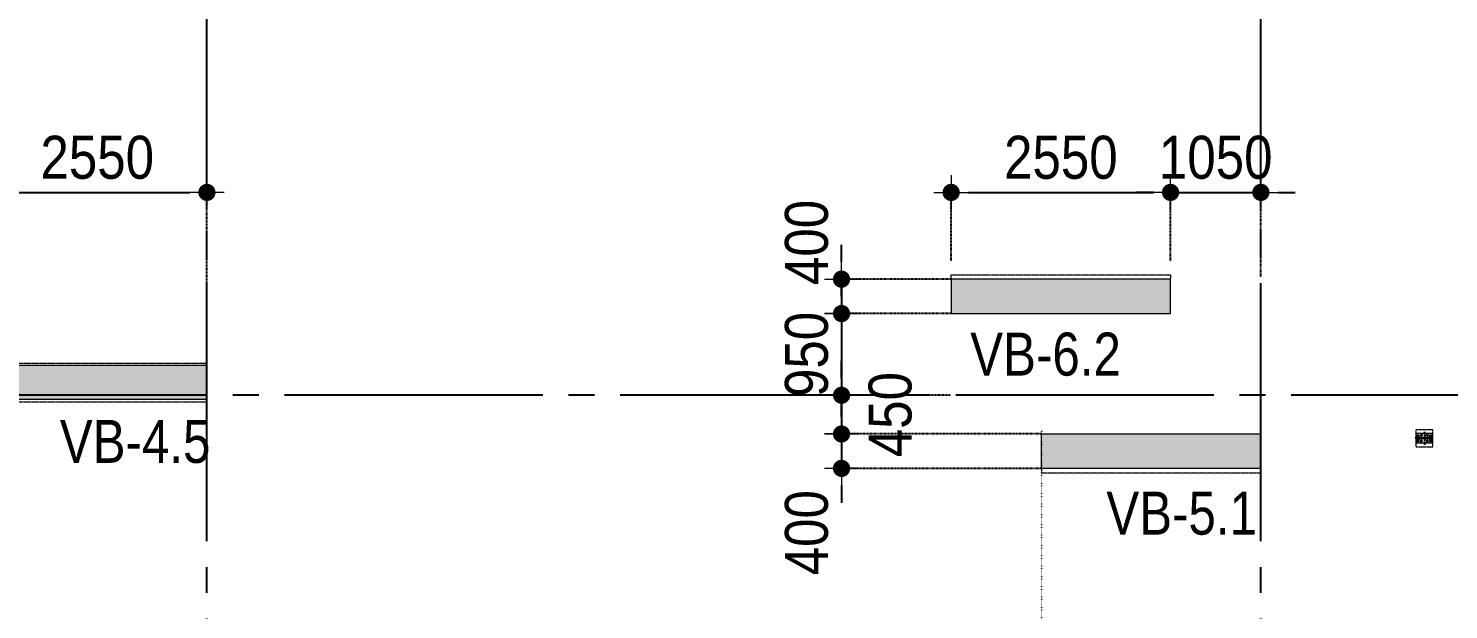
# Model space of a CAD drawing. Header units: millimetres. Extents: x -3973692 to -2843767, y 592734 to 838475.
# Drawn here: x -3463270 to -3446763, y 748539 to 755297 of the extents above; entities that cross this region are included whole.
import ezdxf
from ezdxf.enums import TextEntityAlignment as Align

# ---------------------------------------------------------------- set-up
doc = ezdxf.new("R2010")
doc.units = ezdxf.units.MM
doc.header["$MEASUREMENT"] = 0
doc.header["$PDMODE"] = 3
doc.header["$PDSIZE"] = -20
for name, pattern in [('CHG_XX_Cot_Tang 1$0$CENTER', [20.2, 12.7, -2.5, 2.5, -2.5]), ('CHG_XX_Cot_Tang 1$0$CENTER2', [28.575, 19.05, -3.175, 3.175, -3.175]), ('CHG_XX_Cot_Tang 1$0$MB_Luoi truc$0$HTT Hidden 21', [3, 2, -1]), ('CHG_XX_Luoi truc$0$MB_Luoi truc$0$Center101', [13, 10, -1, 1, -1]), ('DIVIDE2', [15.875, 6.35, -3.175, 0, -3.175, 0, -3.175]), ('DOT2', [0.125, 0, -0.125]), ('HIDDEN5', [2.8375, 1.25, -1.5875])]:
    doc.linetypes.add(name, pattern=pattern)
doc.layers.get('0').update_dxf_attribs({"lineweight": 9})
doc.layers.get('Defpoints').update_dxf_attribs({"color": 10, "lineweight": 0})
for name, color, linetype, lineweight in [("'S_General_Dim_1", 1, 'Continuous', 18), ("'S_General_Divide_3 Intermediate", 3, 'DIVIDE2', 40), ("CHG_XX_Cot_Tang 1$0$'S_Steel_Cont_2 Normal", 2, 'Continuous', 25), ("CHG_XX_Cot_Tang 1$0$'S_Steel_Cont_2 Normal_Plate", 150, 'Continuous', 15), ('CHG_XX_Cot_Tang 1$0$Cot thep', 51, 'Continuous', 15), ('CHG_XX_Cot_Tang 1$0$Net thay Tuong', 3, 'Continuous', 20), ('CHG_XX_Cot_Tang 1$0$NS-Pier', 150, 'Continuous', 9), ('CHG_XX_Cot_Tang 1$0$NS-Pier @ 1', 150, 'Continuous', 9), ('CHG_XX_Cot_Tang 1$0$NS-Pier @ 100', 150, 'Continuous', 9), ('CHG_XX_Cot_Tang 1$0$NS-Pier @ 150 VP1', 150, 'Continuous', 9), ('CHG_XX_Cot_Tang 1$0$NS-Pier @ 150 VP2', 150, 'Continuous', 9), ('CHG_XX_Cot_Tang 1$0$NS-Pier @ 150 VP3', 150, 'Continuous', 9), ('CHG_XX_Cot_Tang 1$0$NS-Pier @ 150 VP4', 150, 'Continuous', 9), ('CHG_XX_Cot_Tang 1$0$NS-Pier @ 150 VP5', 150, 'Continuous', 9), ('CHG_XX_Cot_Tang 1$0$NS-Pier @ 150 VP6', 150, 'Continuous', 9), ('CHG_XX_Cot_Tang 1$0$NS-Pier @ 150 VP7', 150, 'Continuous', 9), ('CHG_XX_Cot_Tang 1$0$NS-Pier @ 150 VP8', 150, 'Continuous', 9), ('CHG_XX_Cot_Tang 1$0$NS-Pier @ 150 VP9', 150, 'Continuous', 9), ('CHG_XX_Cot_Tang 1$0$NS-Pier @ 150 VPModel', 150, 'Continuous', 9), ('CHG_XX_Cot_Tang 1$0$NS-Pier @ 200 VP11', 150, 'Continuous', 9), ('CHG_XX_Cot_Tang 1$0$NS-Pier @ 200 VP12', 150, 'Continuous', 9), ('CHG_XX_Cot_Tang 1$0$NS-Pier @ 200 VP13', 150, 'Continuous', 9), ('CHG_XX_Cot_Tang 1$0$NS-Pier @ 200 VP14', 150, 'Continuous', 9), ('CHG_XX_Cot_Tang 1$0$NS-Pier @ 200 VP15', 150, 'Continuous', 9), ('CHG_XX_Cot_Tang 1$0$NS-Pier @ 200 VP16', 150, 'Continuous', 9), ('CHG_XX_Cot_Tang 1$0$NS-Pier @ 200 VP17', 150, 'Continuous', 9), ('CHG_XX_Cot_Tang 1$0$NS-Pier @ 200 VP18', 150, 'Continuous', 9), ('CHG_XX_Cot_Tang 1$0$NS-Pier @ 200 VP19', 150, 'Continuous', 9), ('CHG_XX_Cot_Tang 1$0$NS-Pier @ 200 VP21', 150, 'Continuous', 9), ('CHG_XX_Cot_Tang 1$0$NS-Pier @ 200 VP22', 150, 'Continuous', 9), ('CHG_XX_Cot_Tang 1$0$NS-Pier @ 200 VP23', 150, 'Continuous', 9), ('CHG_XX_Cot_Tang 1$0$NS-Pier @ 200 VP24', 150, 'Continuous', 9), ('CHG_XX_Cot_Tang 1$0$NS-Pier @ 200 VP25', 150, 'Continuous', 9), ('CHG_XX_Cot_Tang 1$0$NS-Pier @ 200 VP26', 150, 'Continuous', 9), ('CHG_XX_Cot_Tang 1$0$NS-Pier @ 200 VP27', 150, 'Continuous', 9), ('CHG_XX_Cot_Tang 1$0$NS-Pier @ 200 VP28', 150, 'Continuous', 9), ('CHG_XX_Cot_Tang 1$0$NS-Pier @ 200 VP30', 150, 'Continuous', 9), ('CHG_XX_Cot_Tang 1$0$NS-Pier @ 200 VP31', 150, 'Continuous', 9), ('CHG_XX_Cot_Tang 1$0$NS-Pier @ 200 VP32', 150, 'Continuous', 9), ('CHG_XX_Cot_Tang 1$0$NS-Pier @ 200 VP33', 150, 'Continuous', 9), ('CHG_XX_Cot_Tang 1$0$NS-Pier @ 200 VP34', 150, 'Continuous', 9), ('CHG_XX_Cot_Tang 1$0$NS-Pier @ 200 VP35', 150, 'Continuous', 9), ('CHG_XX_Cot_Tang 1$0$NS-Pier @ 200 VP36', 150, 'Continuous', 9), ('CHG_XX_Cot_Tang 1$0$NS-Pier @ 200 VP37', 150, 'Continuous', 9), ('CHG_XX_Cot_Tang 1$0$NS-Pier @ 200 VPModel', 150, 'Continuous', 9), ('CHG_XX_Cot_Tang 1$0$NS-Pier @ 350 VP10', 150, 'Continuous', 9), ('CHG_XX_Cot_Tang 1$0$NS-Pier @ 350 VP20', 150, 'Continuous', 9), ('CHG_XX_Cot_Tang 1$0$NS-Pier @ 350 VP29', 150, 'Continuous', 9), ('CHG_XX_Cot_Tang 1$0$NS-Pier @ 350 VPModel', 150, 'Continuous', 9), ('TEXT', 7, 'Continuous', 15)]:
    doc.layers.add(name, color=color, linetype=linetype, lineweight=lineweight)
for name, color, linetype in [("CHG_XX_Cot_Tang 1$0$'S_Concrete_Center_1", 8, 'CHG_XX_Cot_Tang 1$0$CENTER2'), ("CHG_XX_Cot_Tang 1$0$'S_Steel_ Bold", 8, 'Continuous'), ('CHG_XX_Luoi truc$0$Grid', 34, 'Continuous'), ('CHG_XX_Luoi truc$0$Grid Line', 251, 'CHG_XX_Luoi truc$0$MB_Luoi truc$0$Center101'), ('dim', 1, 'Continuous')]:
    doc.layers.add(name, color=color, linetype=linetype)
doc.styles.add('arial', font='arial.ttf', dxfattribs={"width": 0.85})
doc.styles.add('CHG_XX_Luoi truc$0$MB_Luoi truc$0$Grid A-F$0$VNI-HelveCB', font='')
doc.styles.add('TTP-HelCon', font='')
doc.styles.get('CHG_XX_Luoi truc$0$MB_Luoi truc$0$Grid A-F$0$VNI-HelveCB').set_extended_font_data('VNI-Helve-Condense', bold=True)
doc.styles.get('TTP-HelCon').set_extended_font_data('VNI-Helve-Condense')
doc.dimstyles.new('200', dxfattribs={"dimscale": 200, "dimtxt": 2.5, "dimasz": 1, "dimexe": 0, "dimexo": 0, "dimgap": 0.75, "dimtad": 1, "dimdec": 0, "dimrnd": 10, "dimzin": 9, "dimdsep": 46, "dimtxsty": 'arial', "dimblk1": 'DIMDOT', "dimblk2": 'DIMDOT', "dimsah": 1, "dimcen": 2, "dimdle": 3, "dimclre": 8, "dimclrt": 2, "dimadec": 0, "dimazin": 0, "dimtfac": 1, "dimtdec": 0, "dimtix": 1, "dimtmove": 2, "dimatfit": 3, "dimldrblk": 'DIMPIJL', "dimfxl": 1, "dimtvp": 1.8, "dimtolj": 1, "dimtzin": 0, "dimarcsym": 0})

# ---------------------------------------------------------------- blocks, each defined once
blk = doc.blocks.new('*U3260')
at = {"layer": 'CHG_XX_Cot_Tang 1$0$NS-Pier @ 1'}
h = blk.add_hatch(color=256, dxfattribs=at)
h.dxf.hatch_style = 1
h.paths.add_polyline_path([(400, 0), (0, 0), (0, -2550), (400, -2550)])
at = {"layer": 'CHG_XX_Cot_Tang 1$0$NS-Pier @ 100'}
h = blk.add_hatch(color=256, dxfattribs=at)
h.dxf.hatch_style = 1
h.paths.add_polyline_path([(400, 0), (0, 0), (0, -2550), (400, -2550)])
at = {"layer": 'CHG_XX_Cot_Tang 1$0$NS-Pier @ 150 VP1'}
h = blk.add_hatch(color=256, dxfattribs=at)
h.dxf.hatch_style = 1
h.paths.add_polyline_path([(400, 0), (0, 0), (0, -2550), (400, -2550)])
at = {"layer": 'CHG_XX_Cot_Tang 1$0$NS-Pier @ 150 VP2'}
h = blk.add_hatch(color=256, dxfattribs=at)
h.dxf.hatch_style = 1
h.paths.add_polyline_path([(400, 0), (0, 0), (0, -2550), (400, -2550)])
at = {"layer": 'CHG_XX_Cot_Tang 1$0$NS-Pier @ 150 VP3'}
h = blk.add_hatch(color=256, dxfattribs=at)
h.dxf.hatch_style = 1
h.paths.add_polyline_path([(400, 0), (0, 0), (0, -2550), (400, -2550)])
at = {"layer": 'CHG_XX_Cot_Tang 1$0$NS-Pier @ 150 VP4'}
h = blk.add_hatch(color=256, dxfattribs=at)
h.dxf.hatch_style = 1
h.paths.add_polyline_path([(400, 0), (0, 0), (0, -2550), (400, -2550)])
at = {"layer": 'CHG_XX_Cot_Tang 1$0$NS-Pier @ 150 VP5'}
h = blk.add_hatch(color=256, dxfattribs=at)
h.dxf.hatch_style = 1
h.paths.add_polyline_path([(400, 0), (0, 0), (0, -2550), (400, -2550)])
at = {"layer": 'CHG_XX_Cot_Tang 1$0$NS-Pier @ 150 VP6'}
h = blk.add_hatch(color=256, dxfattribs=at)
h.dxf.hatch_style = 1
h.paths.add_polyline_path([(400, 0), (0, 0), (0, -2550), (400, -2550)])
at = {"layer": 'CHG_XX_Cot_Tang 1$0$NS-Pier @ 150 VP7'}
h = blk.add_hatch(color=256, dxfattribs=at)
h.dxf.hatch_style = 1
h.paths.add_polyline_path([(400, 0), (0, 0), (0, -2550), (400, -2550)])
at = {"layer": 'CHG_XX_Cot_Tang 1$0$NS-Pier @ 150 VP8'}
h = blk.add_hatch(color=256, dxfattribs=at)
h.dxf.hatch_style = 1
h.paths.add_polyline_path([(400, 0), (0, 0), (0, -2550), (400, -2550)])
at = {"layer": 'CHG_XX_Cot_Tang 1$0$NS-Pier @ 150 VP9'}
h = blk.add_hatch(color=256, dxfattribs=at)
h.dxf.hatch_style = 1
h.paths.add_polyline_path([(400, 0), (0, 0), (0, -2550), (400, -2550)])
at = {"layer": 'CHG_XX_Cot_Tang 1$0$NS-Pier @ 150 VPModel'}
h = blk.add_hatch(color=256, dxfattribs=at)
h.dxf.hatch_style = 1
h.paths.add_polyline_path([(400, 0), (0, 0), (0, -2550), (400, -2550)])
at = {"layer": 'CHG_XX_Cot_Tang 1$0$NS-Pier @ 200 VP11'}
h = blk.add_hatch(color=256, dxfattribs=at)
h.dxf.hatch_style = 1
h.paths.add_polyline_path([(400, 0), (0, 0), (0, -2550), (400, -2550)])
at = {"layer": 'CHG_XX_Cot_Tang 1$0$NS-Pier @ 200 VP12'}
h = blk.add_hatch(color=256, dxfattribs=at)
h.dxf.hatch_style = 1
h.paths.add_polyline_path([(400, 0), (0, 0), (0, -2550), (400, -2550)])
at = {"layer": 'CHG_XX_Cot_Tang 1$0$NS-Pier @ 200 VP13'}
h = blk.add_hatch(color=256, dxfattribs=at)
h.dxf.hatch_style = 1
h.paths.add_polyline_path([(400, 0), (0, 0), (0, -2550), (400, -2550)])
at = {"layer": 'CHG_XX_Cot_Tang 1$0$NS-Pier @ 200 VP14'}
h = blk.add_hatch(color=256, dxfattribs=at)
h.dxf.hatch_style = 1
h.paths.add_polyline_path([(400, 0), (0, 0), (0, -2550), (400, -2550)])
at = {"layer": 'CHG_XX_Cot_Tang 1$0$NS-Pier @ 200 VP15'}
h = blk.add_hatch(color=256, dxfattribs=at)
h.dxf.hatch_style = 1
h.paths.add_polyline_path([(400, 0), (0, 0), (0, -2550), (400, -2550)])
at = {"layer": 'CHG_XX_Cot_Tang 1$0$NS-Pier @ 200 VP16'}
h = blk.add_hatch(color=256, dxfattribs=at)
h.dxf.hatch_style = 1
h.paths.add_polyline_path([(400, 0), (0, 0), (0, -2550), (400, -2550)])
at = {"layer": 'CHG_XX_Cot_Tang 1$0$NS-Pier @ 200 VP17'}
h = blk.add_hatch(color=256, dxfattribs=at)
h.dxf.hatch_style = 1
h.paths.add_polyline_path([(400, 0), (0, 0), (0, -2550), (400, -2550)])
at = {"layer": 'CHG_XX_Cot_Tang 1$0$NS-Pier @ 200 VP18'}
h = blk.add_hatch(color=256, dxfattribs=at)
h.dxf.hatch_style = 1
h.paths.add_polyline_path([(400, 0), (0, 0), (0, -2550), (400, -2550)])
at = {"layer": 'CHG_XX_Cot_Tang 1$0$NS-Pier @ 200 VP19'}
h = blk.add_hatch(color=256, dxfattribs=at)
h.dxf.hatch_style = 1
h.paths.add_polyline_path([(400, 0), (0, 0), (0, -2550), (400, -2550)])
at = {"layer": 'CHG_XX_Cot_Tang 1$0$NS-Pier @ 200 VP21'}
h = blk.add_hatch(color=256, dxfattribs=at)
h.dxf.hatch_style = 1
h.paths.add_polyline_path([(400, 0), (0, 0), (0, -2550), (400, -2550)])
at = {"layer": 'CHG_XX_Cot_Tang 1$0$NS-Pier @ 200 VP22'}
h = blk.add_hatch(color=256, dxfattribs=at)
h.dxf.hatch_style = 1
h.paths.add_polyline_path([(400, 0), (0, 0), (0, -2550), (400, -2550)])
at = {"layer": 'CHG_XX_Cot_Tang 1$0$NS-Pier @ 200 VP23'}
h = blk.add_hatch(color=256, dxfattribs=at)
h.dxf.hatch_style = 1
h.paths.add_polyline_path([(400, 0), (0, 0), (0, -2550), (400, -2550)])
at = {"layer": 'CHG_XX_Cot_Tang 1$0$NS-Pier @ 200 VP24'}
h = blk.add_hatch(color=256, dxfattribs=at)
h.dxf.hatch_style = 1
h.paths.add_polyline_path([(400, 0), (0, 0), (0, -2550), (400, -2550)])
at = {"layer": 'CHG_XX_Cot_Tang 1$0$NS-Pier @ 200 VP25'}
h = blk.add_hatch(color=256, dxfattribs=at)
h.dxf.hatch_style = 1
h.paths.add_polyline_path([(400, 0), (0, 0), (0, -2550), (400, -2550)])
at = {"layer": 'CHG_XX_Cot_Tang 1$0$NS-Pier @ 200 VP26'}
h = blk.add_hatch(color=256, dxfattribs=at)
h.dxf.hatch_style = 1
h.paths.add_polyline_path([(400, 0), (0, 0), (0, -2550), (400, -2550)])
at = {"layer": 'CHG_XX_Cot_Tang 1$0$NS-Pier @ 200 VP27'}
h = blk.add_hatch(color=256, dxfattribs=at)
h.dxf.hatch_style = 1
h.paths.add_polyline_path([(400, 0), (0, 0), (0, -2550), (400, -2550)])
at = {"layer": 'CHG_XX_Cot_Tang 1$0$NS-Pier @ 200 VP28'}
h = blk.add_hatch(color=256, dxfattribs=at)
h.dxf.hatch_style = 1
h.paths.add_polyline_path([(400, 0), (0, 0), (0, -2550), (400, -2550)])
at = {"layer": 'CHG_XX_Cot_Tang 1$0$NS-Pier @ 200 VP30'}
h = blk.add_hatch(color=256, dxfattribs=at)
h.dxf.hatch_style = 1
h.paths.add_polyline_path([(400, 0), (0, 0), (0, -2550), (400, -2550)])
at = {"layer": 'CHG_XX_Cot_Tang 1$0$NS-Pier @ 200 VP31'}
h = blk.add_hatch(color=256, dxfattribs=at)
h.dxf.hatch_style = 1
h.paths.add_polyline_path([(400, 0), (0, 0), (0, -2550), (400, -2550)])
at = {"layer": 'CHG_XX_Cot_Tang 1$0$NS-Pier @ 200 VP32'}
h = blk.add_hatch(color=256, dxfattribs=at)
h.dxf.hatch_style = 1
h.paths.add_polyline_path([(400, 0), (0, 0), (0, -2550), (400, -2550)])
at = {"layer": 'CHG_XX_Cot_Tang 1$0$NS-Pier @ 200 VP33'}
h = blk.add_hatch(color=256, dxfattribs=at)
h.dxf.hatch_style = 1
h.paths.add_polyline_path([(400, 0), (0, 0), (0, -2550), (400, -2550)])
at = {"layer": 'CHG_XX_Cot_Tang 1$0$NS-Pier @ 200 VP34'}
h = blk.add_hatch(color=256, dxfattribs=at)
h.dxf.hatch_style = 1
h.paths.add_polyline_path([(400, 0), (0, 0), (0, -2550), (400, -2550)])
at = {"layer": 'CHG_XX_Cot_Tang 1$0$NS-Pier @ 200 VP35'}
h = blk.add_hatch(color=256, dxfattribs=at)
h.dxf.hatch_style = 1
h.paths.add_polyline_path([(400, 0), (0, 0), (0, -2550), (400, -2550)])
at = {"layer": 'CHG_XX_Cot_Tang 1$0$NS-Pier @ 200 VP36'}
h = blk.add_hatch(color=256, dxfattribs=at)
h.dxf.hatch_style = 1
h.paths.add_polyline_path([(400, 0), (0, 0), (0, -2550), (400, -2550)])
at = {"layer": 'CHG_XX_Cot_Tang 1$0$NS-Pier @ 200 VP37'}
h = blk.add_hatch(color=256, dxfattribs=at)
h.dxf.hatch_style = 1
h.paths.add_polyline_path([(400, 0), (0, 0), (0, -2550), (400, -2550)])
at = {"layer": 'CHG_XX_Cot_Tang 1$0$NS-Pier @ 200 VPModel'}
h = blk.add_hatch(color=256, dxfattribs=at)
h.dxf.hatch_style = 1
h.paths.add_polyline_path([(400, 0), (0, 0), (0, -2550), (400, -2550)])
at = {"layer": 'CHG_XX_Cot_Tang 1$0$NS-Pier @ 350 VP10'}
h = blk.add_hatch(color=256, dxfattribs=at)
h.dxf.hatch_style = 1
h.paths.add_polyline_path([(400, 0), (0, 0), (0, -2550), (400, -2550)])
at = {"layer": 'CHG_XX_Cot_Tang 1$0$NS-Pier @ 350 VP20'}
h = blk.add_hatch(color=256, dxfattribs=at)
h.dxf.hatch_style = 1
h.paths.add_polyline_path([(400, 0), (0, 0), (0, -2550), (400, -2550)])
at = {"layer": 'CHG_XX_Cot_Tang 1$0$NS-Pier @ 350 VP29'}
h = blk.add_hatch(color=256, dxfattribs=at)
h.dxf.hatch_style = 1
h.paths.add_polyline_path([(400, 0), (0, 0), (0, -2550), (400, -2550)])
at = {"layer": 'CHG_XX_Cot_Tang 1$0$NS-Pier @ 350 VPModel'}
h = blk.add_hatch(color=256, dxfattribs=at)
h.dxf.hatch_style = 1
h.paths.add_polyline_path([(400, 0), (0, 0), (0, -2550), (400, -2550)])
blk = doc.blocks.new('CHG_XX_Cot_Tang 1$0$Block A_C450x2250')
at = {"layer": 'CHG_XX_Cot_Tang 1$0$NS-Pier', "color": 9, "linetype": 'CHG_XX_Cot_Tang 1$0$MB_Luoi truc$0$HTT Hidden 21'}
blk.add_lwpolyline([(0, 0), (-50, 0), (-50, -2550), (0, -2550)], dxfattribs=at)
at = {"layer": 'CHG_XX_Cot_Tang 1$0$NS-Pier'}
blk.add_lwpolyline([(400, -2550), (0, -2550), (0, 0), (400, 0)], close=True, dxfattribs=at)
blk.add_blockref('*U3260', (0, 0), dxfattribs=at)
blk = doc.blocks.new('*U2973')
at = {"layer": "CHG_XX_Cot_Tang 1$0$'S_Steel_ Bold", "linetype": 'CHG_XX_Cot_Tang 1$0$CENTER', "ltscale": 0.05}
for p, q in [((-13, 0), (13, 0)), ((0, 13), (0, -13))]:
    blk.add_line(p, q, dxfattribs=at)
at = {"layer": "CHG_XX_Cot_Tang 1$0$'S_Steel_ Bold", "color": 1}
blk.add_circle((0, 0), 7, dxfattribs=at)
blk = doc.blocks.new('CHG_XX_Cot_Tang 1$0$A$C42BB3C5E')
at = {"color": 8, "linetype": 'CHG_XX_Cot_Tang 1$0$MB_Luoi truc$0$HTT Hidden 21'}
blk.add_lwpolyline([(-75, -113), (125, -113), (125, 87), (-75, 87)], close=True, dxfattribs=at)
at = {"layer": "CHG_XX_Cot_Tang 1$0$'S_Concrete_Center_1"}
for p, q in [((25, 63), (25, -88)), ((125, -13), (-83, -13))]:
    blk.add_line(p, q, dxfattribs=at)
at = {"layer": "CHG_XX_Cot_Tang 1$0$'S_Steel_Cont_2 Normal"}
blk.add_lwpolyline([(-37, -15, 0.414214), (-43, -21), (-43, -50), (-50, -50), (-50, 25), (-43, 25), (-43, -4, 0.414214), (-37, -10), (87, -10, 0.414214), (93, -4), (93, 25), (100, 25), (100, -50), (93, -50), (93, -21, 0.414214), (87, -15)], format="xyb", close=True, dxfattribs=at)
at = {"layer": "CHG_XX_Cot_Tang 1$0$'S_Steel_Cont_2 Normal_Plate"}
blk.add_lwpolyline([(115, 45), (115, -70), (-65, -70), (-65, 45)], close=True, dxfattribs=at)
at = {"layer": "CHG_XX_Cot_Tang 1$0$'S_Steel_ Bold"}
for p in [(-10, 20), (60, 20)]:
    blk.add_blockref('*U2973', p, dxfattribs=at)
at = {"layer": "CHG_XX_Cot_Tang 1$0$'S_Steel_ Bold", "xscale": -1, "rotation": 180}
for p in [(-10, -45), (60, -45)]:
    blk.add_blockref('*U2973', p, dxfattribs=at)
blk = doc.blocks.new('CHG_XX_Cot_Tang 1$0$net pergola')
at = {"layer": 'CHG_XX_Cot_Tang 1$0$Net thay Tuong'}
blk.add_blockref('CHG_XX_Cot_Tang 1$0$A$C42BB3C5E', (67007, 89063), dxfattribs=at)
blk = doc.blocks.new('*U3261')
at = {"layer": 'CHG_XX_Cot_Tang 1$0$NS-Pier @ 1'}
h = blk.add_hatch(color=256, dxfattribs=at)
h.dxf.hatch_style = 1
h.paths.add_polyline_path([(200, 0), (-200, 0), (-200, -2550), (200, -2550)])
at = {"layer": 'CHG_XX_Cot_Tang 1$0$NS-Pier @ 100'}
h = blk.add_hatch(color=256, dxfattribs=at)
h.dxf.hatch_style = 1
h.paths.add_polyline_path([(200, 0), (-200, 0), (-200, -2550), (200, -2550)])
at = {"layer": 'CHG_XX_Cot_Tang 1$0$NS-Pier @ 150 VP1'}
h = blk.add_hatch(color=256, dxfattribs=at)
h.dxf.hatch_style = 1
h.paths.add_polyline_path([(200, 0), (-200, 0), (-200, -2550), (200, -2550)])
at = {"layer": 'CHG_XX_Cot_Tang 1$0$NS-Pier @ 150 VP2'}
h = blk.add_hatch(color=256, dxfattribs=at)
h.dxf.hatch_style = 1
h.paths.add_polyline_path([(200, 0), (-200, 0), (-200, -2550), (200, -2550)])
at = {"layer": 'CHG_XX_Cot_Tang 1$0$NS-Pier @ 150 VP3'}
h = blk.add_hatch(color=256, dxfattribs=at)
h.dxf.hatch_style = 1
h.paths.add_polyline_path([(200, 0), (-200, 0), (-200, -2550), (200, -2550)])
at = {"layer": 'CHG_XX_Cot_Tang 1$0$NS-Pier @ 150 VP4'}
h = blk.add_hatch(color=256, dxfattribs=at)
h.dxf.hatch_style = 1
h.paths.add_polyline_path([(200, 0), (-200, 0), (-200, -2550), (200, -2550)])
at = {"layer": 'CHG_XX_Cot_Tang 1$0$NS-Pier @ 150 VP5'}
h = blk.add_hatch(color=256, dxfattribs=at)
h.dxf.hatch_style = 1
h.paths.add_polyline_path([(200, 0), (-200, 0), (-200, -2550), (200, -2550)])
at = {"layer": 'CHG_XX_Cot_Tang 1$0$NS-Pier @ 150 VP6'}
h = blk.add_hatch(color=256, dxfattribs=at)
h.dxf.hatch_style = 1
h.paths.add_polyline_path([(200, 0), (-200, 0), (-200, -2550), (200, -2550)])
at = {"layer": 'CHG_XX_Cot_Tang 1$0$NS-Pier @ 150 VP7'}
h = blk.add_hatch(color=256, dxfattribs=at)
h.dxf.hatch_style = 1
h.paths.add_polyline_path([(200, 0), (-200, 0), (-200, -2550), (200, -2550)])
at = {"layer": 'CHG_XX_Cot_Tang 1$0$NS-Pier @ 150 VP8'}
h = blk.add_hatch(color=256, dxfattribs=at)
h.dxf.hatch_style = 1
h.paths.add_polyline_path([(200, 0), (-200, 0), (-200, -2550), (200, -2550)])
at = {"layer": 'CHG_XX_Cot_Tang 1$0$NS-Pier @ 150 VP9'}
h = blk.add_hatch(color=256, dxfattribs=at)
h.dxf.hatch_style = 1
h.paths.add_polyline_path([(200, 0), (-200, 0), (-200, -2550), (200, -2550)])
at = {"layer": 'CHG_XX_Cot_Tang 1$0$NS-Pier @ 150 VPModel'}
h = blk.add_hatch(color=256, dxfattribs=at)
h.dxf.hatch_style = 1
h.paths.add_polyline_path([(200, 0), (-200, 0), (-200, -2550), (200, -2550)])
at = {"layer": 'CHG_XX_Cot_Tang 1$0$NS-Pier @ 200 VP11'}
h = blk.add_hatch(color=256, dxfattribs=at)
h.dxf.hatch_style = 1
h.paths.add_polyline_path([(200, 0), (-200, 0), (-200, -2550), (200, -2550)])
at = {"layer": 'CHG_XX_Cot_Tang 1$0$NS-Pier @ 200 VP12'}
h = blk.add_hatch(color=256, dxfattribs=at)
h.dxf.hatch_style = 1
h.paths.add_polyline_path([(200, 0), (-200, 0), (-200, -2550), (200, -2550)])
at = {"layer": 'CHG_XX_Cot_Tang 1$0$NS-Pier @ 200 VP13'}
h = blk.add_hatch(color=256, dxfattribs=at)
h.dxf.hatch_style = 1
h.paths.add_polyline_path([(200, 0), (-200, 0), (-200, -2550), (200, -2550)])
at = {"layer": 'CHG_XX_Cot_Tang 1$0$NS-Pier @ 200 VP14'}
h = blk.add_hatch(color=256, dxfattribs=at)
h.dxf.hatch_style = 1
h.paths.add_polyline_path([(200, 0), (-200, 0), (-200, -2550), (200, -2550)])
at = {"layer": 'CHG_XX_Cot_Tang 1$0$NS-Pier @ 200 VP15'}
h = blk.add_hatch(color=256, dxfattribs=at)
h.dxf.hatch_style = 1
h.paths.add_polyline_path([(200, 0), (-200, 0), (-200, -2550), (200, -2550)])
at = {"layer": 'CHG_XX_Cot_Tang 1$0$NS-Pier @ 200 VP16'}
h = blk.add_hatch(color=256, dxfattribs=at)
h.dxf.hatch_style = 1
h.paths.add_polyline_path([(200, 0), (-200, 0), (-200, -2550), (200, -2550)])
at = {"layer": 'CHG_XX_Cot_Tang 1$0$NS-Pier @ 200 VP17'}
h = blk.add_hatch(color=256, dxfattribs=at)
h.dxf.hatch_style = 1
h.paths.add_polyline_path([(200, 0), (-200, 0), (-200, -2550), (200, -2550)])
at = {"layer": 'CHG_XX_Cot_Tang 1$0$NS-Pier @ 200 VP18'}
h = blk.add_hatch(color=256, dxfattribs=at)
h.dxf.hatch_style = 1
h.paths.add_polyline_path([(200, 0), (-200, 0), (-200, -2550), (200, -2550)])
at = {"layer": 'CHG_XX_Cot_Tang 1$0$NS-Pier @ 200 VP19'}
h = blk.add_hatch(color=256, dxfattribs=at)
h.dxf.hatch_style = 1
h.paths.add_polyline_path([(200, 0), (-200, 0), (-200, -2550), (200, -2550)])
at = {"layer": 'CHG_XX_Cot_Tang 1$0$NS-Pier @ 200 VP21'}
h = blk.add_hatch(color=256, dxfattribs=at)
h.dxf.hatch_style = 1
h.paths.add_polyline_path([(200, 0), (-200, 0), (-200, -2550), (200, -2550)])
at = {"layer": 'CHG_XX_Cot_Tang 1$0$NS-Pier @ 200 VP22'}
h = blk.add_hatch(color=256, dxfattribs=at)
h.dxf.hatch_style = 1
h.paths.add_polyline_path([(200, 0), (-200, 0), (-200, -2550), (200, -2550)])
at = {"layer": 'CHG_XX_Cot_Tang 1$0$NS-Pier @ 200 VP23'}
h = blk.add_hatch(color=256, dxfattribs=at)
h.dxf.hatch_style = 1
h.paths.add_polyline_path([(200, 0), (-200, 0), (-200, -2550), (200, -2550)])
at = {"layer": 'CHG_XX_Cot_Tang 1$0$NS-Pier @ 200 VP24'}
h = blk.add_hatch(color=256, dxfattribs=at)
h.dxf.hatch_style = 1
h.paths.add_polyline_path([(200, 0), (-200, 0), (-200, -2550), (200, -2550)])
at = {"layer": 'CHG_XX_Cot_Tang 1$0$NS-Pier @ 200 VP25'}
h = blk.add_hatch(color=256, dxfattribs=at)
h.dxf.hatch_style = 1
h.paths.add_polyline_path([(200, 0), (-200, 0), (-200, -2550), (200, -2550)])
at = {"layer": 'CHG_XX_Cot_Tang 1$0$NS-Pier @ 200 VP26'}
h = blk.add_hatch(color=256, dxfattribs=at)
h.dxf.hatch_style = 1
h.paths.add_polyline_path([(200, 0), (-200, 0), (-200, -2550), (200, -2550)])
at = {"layer": 'CHG_XX_Cot_Tang 1$0$NS-Pier @ 200 VP27'}
h = blk.add_hatch(color=256, dxfattribs=at)
h.dxf.hatch_style = 1
h.paths.add_polyline_path([(200, 0), (-200, 0), (-200, -2550), (200, -2550)])
at = {"layer": 'CHG_XX_Cot_Tang 1$0$NS-Pier @ 200 VP28'}
h = blk.add_hatch(color=256, dxfattribs=at)
h.dxf.hatch_style = 1
h.paths.add_polyline_path([(200, 0), (-200, 0), (-200, -2550), (200, -2550)])
at = {"layer": 'CHG_XX_Cot_Tang 1$0$NS-Pier @ 200 VP30'}
h = blk.add_hatch(color=256, dxfattribs=at)
h.dxf.hatch_style = 1
h.paths.add_polyline_path([(200, 0), (-200, 0), (-200, -2550), (200, -2550)])
at = {"layer": 'CHG_XX_Cot_Tang 1$0$NS-Pier @ 200 VP31'}
h = blk.add_hatch(color=256, dxfattribs=at)
h.dxf.hatch_style = 1
h.paths.add_polyline_path([(200, 0), (-200, 0), (-200, -2550), (200, -2550)])
at = {"layer": 'CHG_XX_Cot_Tang 1$0$NS-Pier @ 200 VP32'}
h = blk.add_hatch(color=256, dxfattribs=at)
h.dxf.hatch_style = 1
h.paths.add_polyline_path([(200, 0), (-200, 0), (-200, -2550), (200, -2550)])
at = {"layer": 'CHG_XX_Cot_Tang 1$0$NS-Pier @ 200 VP33'}
h = blk.add_hatch(color=256, dxfattribs=at)
h.dxf.hatch_style = 1
h.paths.add_polyline_path([(200, 0), (-200, 0), (-200, -2550), (200, -2550)])
at = {"layer": 'CHG_XX_Cot_Tang 1$0$NS-Pier @ 200 VP34'}
h = blk.add_hatch(color=256, dxfattribs=at)
h.dxf.hatch_style = 1
h.paths.add_polyline_path([(200, 0), (-200, 0), (-200, -2550), (200, -2550)])
at = {"layer": 'CHG_XX_Cot_Tang 1$0$NS-Pier @ 200 VP35'}
h = blk.add_hatch(color=256, dxfattribs=at)
h.dxf.hatch_style = 1
h.paths.add_polyline_path([(200, 0), (-200, 0), (-200, -2550), (200, -2550)])
at = {"layer": 'CHG_XX_Cot_Tang 1$0$NS-Pier @ 200 VP36'}
h = blk.add_hatch(color=256, dxfattribs=at)
h.dxf.hatch_style = 1
h.paths.add_polyline_path([(200, 0), (-200, 0), (-200, -2550), (200, -2550)])
at = {"layer": 'CHG_XX_Cot_Tang 1$0$NS-Pier @ 200 VP37'}
h = blk.add_hatch(color=256, dxfattribs=at)
h.dxf.hatch_style = 1
h.paths.add_polyline_path([(200, 0), (-200, 0), (-200, -2550), (200, -2550)])
at = {"layer": 'CHG_XX_Cot_Tang 1$0$NS-Pier @ 200 VPModel'}
h = blk.add_hatch(color=256, dxfattribs=at)
h.dxf.hatch_style = 1
h.paths.add_polyline_path([(200, 0), (-200, 0), (-200, -2550), (200, -2550)])
at = {"layer": 'CHG_XX_Cot_Tang 1$0$NS-Pier @ 350 VP10'}
h = blk.add_hatch(color=256, dxfattribs=at)
h.dxf.hatch_style = 1
h.paths.add_polyline_path([(200, 0), (-200, 0), (-200, -2550), (200, -2550)])
at = {"layer": 'CHG_XX_Cot_Tang 1$0$NS-Pier @ 350 VP20'}
h = blk.add_hatch(color=256, dxfattribs=at)
h.dxf.hatch_style = 1
h.paths.add_polyline_path([(200, 0), (-200, 0), (-200, -2550), (200, -2550)])
at = {"layer": 'CHG_XX_Cot_Tang 1$0$NS-Pier @ 350 VP29'}
h = blk.add_hatch(color=256, dxfattribs=at)
h.dxf.hatch_style = 1
h.paths.add_polyline_path([(200, 0), (-200, 0), (-200, -2550), (200, -2550)])
at = {"layer": 'CHG_XX_Cot_Tang 1$0$NS-Pier @ 350 VPModel'}
h = blk.add_hatch(color=256, dxfattribs=at)
h.dxf.hatch_style = 1
h.paths.add_polyline_path([(200, 0), (-200, 0), (-200, -2550), (200, -2550)])
blk = doc.blocks.new('CHG_XX_Cot_Tang 1$0$400x2250_cen')
at = {"layer": 'CHG_XX_Cot_Tang 1$0$NS-Pier', "color": 9, "linetype": 'CHG_XX_Cot_Tang 1$0$MB_Luoi truc$0$HTT Hidden 21'}
for points in [[(-200, 0), (-225, 0), (-225, -2550), (-200, -2550)], [(200, 0), (225, 0), (225, -2550), (200, -2550)]]:
    blk.add_lwpolyline(points, dxfattribs=at)
at = {"layer": 'CHG_XX_Cot_Tang 1$0$NS-Pier'}
blk.add_lwpolyline([(200, -2550), (-200, -2550), (-200, 0), (200, 0)], close=True, dxfattribs=at)
blk.add_blockref('*U3261', (0, 0), dxfattribs=at)
blk = doc.blocks.new('*U2841')
at = {"layer": 'CHG_XX_Luoi truc$0$Grid Line'}
blk.add_line((0, 0), (0, 608), dxfattribs=at)
at = {"layer": 'CHG_XX_Luoi truc$0$Grid', "lineweight": -2, "style": 'CHG_XX_Luoi truc$0$MB_Luoi truc$0$Grid A-F$0$VNI-HelveCB'}
for tag, p in [('GRIDSUB', (0, 617)), ('GRID', (0, -9))]:
    blk.add_attdef(tag, text='', height=5, dxfattribs=at).set_placement(p, align=Align.MIDDLE)
blk = doc.blocks.new('*U2843')
at = {"layer": 'CHG_XX_Luoi truc$0$Grid Line'}
blk.add_line((0, 0), (0, 438), dxfattribs=at)
at = {"layer": 'CHG_XX_Luoi truc$0$Grid', "lineweight": -2, "style": 'CHG_XX_Luoi truc$0$MB_Luoi truc$0$Grid A-F$0$VNI-HelveCB'}
for tag, p in [('GRIDSUB', (0, 447)), ('GRID', (0, -9))]:
    blk.add_attdef(tag, text='', height=5, dxfattribs=at).set_placement(p, align=Align.MIDDLE)
blk = doc.blocks.new('CHG_XX_Luoi truc')
at = {"layer": 'CHG_XX_Luoi truc$0$Grid', "xscale": 300, "yscale": 300, "zscale": 300}
for p in [(87300, -12747), (99550, -12747)]:
    blk.add_blockref('*U2841', p, dxfattribs=at)
at = {"layer": 'CHG_XX_Luoi truc$0$Grid', "xscale": 300.0000000000013, "yscale": 300.0000000000013, "zscale": 300.0000000000013, "rotation": 90}
blk.add_blockref('*U2843', (110703, 141050), dxfattribs=at)
blk = doc.blocks.new('CHG_XX_Cot_Tang 1')
at = {"layer": 'CHG_XX_Cot_Tang 1$0$Cot thep'}
blk.add_blockref('CHG_XX_Cot_Tang 1$0$net pergola', (34418.2, 51500), dxfattribs=at)
at = {"layer": 'CHG_XX_Cot_Tang 1$0$NS-Pier'}
blk.add_blockref('CHG_XX_Luoi truc', (0, 0), dxfattribs=at)
at = {"layer": 'CHG_XX_Cot_Tang 1$0$NS-Pier', "xscale": -1, "rotation": 90}
blk.add_blockref('CHG_XX_Cot_Tang 1$0$Block A_C450x2250', (95950, 142400), dxfattribs=at)
at = {"layer": 'CHG_XX_Cot_Tang 1$0$NS-Pier', "color": 8, "linetype": 'CHG_XX_Cot_Tang 1$0$MB_Luoi truc$0$HTT Hidden 21', "rotation": 90}
blk.add_blockref('CHG_XX_Cot_Tang 1$0$400x2250_cen', (84750, 141200), dxfattribs=at)
at = {"layer": 'CHG_XX_Cot_Tang 1$0$NS-Pier', "rotation": 90.00000000000001}
blk.add_blockref('CHG_XX_Cot_Tang 1$0$Block A_C450x2250', (97000, 140200), dxfattribs=at)
blk = doc.blocks.new('DIMDOT')
for p, q in [((0, -1), (0, 1)), ((1, 0), (-1, 0))]:
    blk.add_line(p, q)
at = {"const_width": 0.5}
blk.add_lwpolyline([(-0.25, 0, 1), (0.25, 0, 1)], format="xyb", close=True, dxfattribs=at)
blk = doc.blocks.new('*D212')
at = {"layer": "'S_General_Dim_1", "color": 8, "linetype": 'HIDDEN5', "lineweight": -2, "transparency": 16777216}
for p, q in [((-3463745, 751665), (-3463745, 753390)), ((-3461195, 751665), (-3461195, 753390))]:
    blk.add_line(p, q, dxfattribs=at)
at = {"layer": "'S_General_Dim_1", "color": 0, "lineweight": -2, "transparency": 16777216}
blk.add_line((-3463545, 753390), (-3461395, 753390), dxfattribs=at)
at = {"layer": 'Defpoints', "color": 0, "transparency": 16777216}
for p in [(-3461195, 753390), (-3463745, 751665), (-3461195, 751665)]:
    blk.add_point(p, dxfattribs=at)
at = {"layer": "'S_General_Dim_1", "color": 0, "lineweight": -2, "transparency": 16777216, "xscale": 200, "yscale": 200, "zscale": 200, "rotation": 180}
blk.add_blockref('DIMDOT', (-3463745, 753390), dxfattribs=at)
at = {"layer": "'S_General_Dim_1", "color": 0, "lineweight": -2, "transparency": 16777216, "xscale": 200, "yscale": 200, "zscale": 200}
blk.add_blockref('DIMDOT', (-3461195, 753390), dxfattribs=at)
at = {"layer": "'S_General_Dim_1", "color": 2, "transparency": 16777216, "insert": (-3462470, 753795), "char_height": 500, "attachment_point": 5, "style": 'arial'}
blk.add_mtext('\\A1;2550', dxfattribs=at)
blk = doc.blocks.new('DIMPIJL')
at = {"linetype": 'ByBlock'}
blk.add_solid([(-2.5, 0.417), (-2.5, -0.417), (0, 0)], dxfattribs=at)
blk = doc.blocks.new('*D213')
at = {"layer": "'S_General_Dim_1", "color": 8, "linetype": 'HIDDEN5', "lineweight": -2, "transparency": 16777216}
for p, q in [((-3452545, 752590), (-3452545, 753390)), ((-3449995, 752590), (-3449995, 753390))]:
    blk.add_line(p, q, dxfattribs=at)
at = {"layer": "'S_General_Dim_1", "color": 0, "lineweight": -2, "transparency": 16777216}
blk.add_line((-3452345, 753390), (-3450195, 753390), dxfattribs=at)
at = {"layer": 'Defpoints', "color": 0, "transparency": 16777216}
for p in [(-3449995, 753390), (-3452545, 752590), (-3449995, 752590)]:
    blk.add_point(p, dxfattribs=at)
at = {"layer": "'S_General_Dim_1", "color": 0, "lineweight": -2, "transparency": 16777216, "xscale": 200, "yscale": 200, "zscale": 200, "rotation": 180}
blk.add_blockref('DIMDOT', (-3452545, 753390), dxfattribs=at)
at = {"layer": "'S_General_Dim_1", "color": 0, "lineweight": -2, "transparency": 16777216, "xscale": 200, "yscale": 200, "zscale": 200}
blk.add_blockref('DIMDOT', (-3449995, 753390), dxfattribs=at)
at = {"layer": "'S_General_Dim_1", "color": 2, "transparency": 16777216, "insert": (-3451270, 753795), "char_height": 500, "attachment_point": 5, "style": 'arial'}
blk.add_mtext('\\A1;2550', dxfattribs=at)
blk = doc.blocks.new('*D214')
at = {"layer": "'S_General_Dim_1", "color": 0, "lineweight": -2, "transparency": 16777216}
for p, q in [((-3453819, 752581), (-3453819, 752781)), ((-3453819, 752381), (-3453819, 751981)), ((-3453819, 751781), (-3453819, 751581))]:
    blk.add_line(p, q, dxfattribs=at)
at = {"layer": "'S_General_Dim_1", "color": 8, "linetype": 'HIDDEN5', "lineweight": -2, "transparency": 16777216}
for p, q in [((-3452545, 752381), (-3453819, 752381)), ((-3452545, 751981), (-3453819, 751981))]:
    blk.add_line(p, q, dxfattribs=at)
at = {"layer": 'Defpoints', "color": 0, "transparency": 16777216}
for p in [(-3452545, 752381), (-3453819, 751981), (-3452545, 751981)]:
    blk.add_point(p, dxfattribs=at)
at = {"layer": "'S_General_Dim_1", "color": 0, "lineweight": -2, "transparency": 16777216, "xscale": 200, "yscale": 200, "zscale": 200}
for p, rotation in [((-3453819, 752381), 270), ((-3453819, 751981), 90)]:
    blk.add_blockref('DIMDOT', p, dxfattribs=dict(at, rotation=rotation))
at = {"layer": "'S_General_Dim_1", "color": 2, "transparency": 16777216, "insert": (-3454224, 752808), "char_height": 500, "attachment_point": 5, "rotation": 90, "style": 'arial'}
blk.add_mtext('\\A1;400', dxfattribs=at)
blk = doc.blocks.new('*D215')
at = {"layer": "'S_General_Dim_1", "color": 0, "lineweight": -2, "transparency": 16777216}
for p, q in [((-3453819, 752181), (-3453819, 752381)), ((-3453819, 751981), (-3453819, 751031)), ((-3453819, 750831), (-3453819, 750631))]:
    blk.add_line(p, q, dxfattribs=at)
at = {"layer": "'S_General_Dim_1", "color": 8, "linetype": 'HIDDEN5', "lineweight": -2, "transparency": 16777216}
for p, q in [((-3452545, 751981), (-3453819, 751981)), ((-3452549, 751031), (-3453819, 751031))]:
    blk.add_line(p, q, dxfattribs=at)
at = {"layer": 'Defpoints', "color": 0, "transparency": 16777216}
for p in [(-3452545, 751981), (-3453819, 751031), (-3452549, 751031)]:
    blk.add_point(p, dxfattribs=at)
at = {"layer": "'S_General_Dim_1", "color": 0, "lineweight": -2, "transparency": 16777216, "xscale": 200, "yscale": 200, "zscale": 200}
for p, rotation in [((-3453819, 751981), 270), ((-3453819, 751031), 90)]:
    blk.add_blockref('DIMDOT', p, dxfattribs=dict(at, rotation=rotation))
at = {"layer": "'S_General_Dim_1", "color": 2, "transparency": 16777216, "insert": (-3454224, 751506), "char_height": 500, "attachment_point": 5, "rotation": 90, "style": 'arial'}
blk.add_mtext('\\A1;950', dxfattribs=at)
blk = doc.blocks.new('*D216')
at = {"layer": "'S_General_Dim_1", "color": 0, "lineweight": -2, "transparency": 16777216}
for p, q in [((-3450195, 753390), (-3450395, 753390)), ((-3449995, 753390), (-3448945, 753390)), ((-3448745, 753390), (-3448545, 753390))]:
    blk.add_line(p, q, dxfattribs=at)
at = {"layer": "'S_General_Dim_1", "color": 8, "linetype": 'HIDDEN5', "lineweight": -2, "transparency": 16777216}
for p, q in [((-3449995, 752590), (-3449995, 753390)), ((-3448945, 752404), (-3448945, 753390))]:
    blk.add_line(p, q, dxfattribs=at)
at = {"layer": 'Defpoints', "color": 0, "transparency": 16777216}
for p in [(-3448945, 753390), (-3449995, 752590), (-3448945, 752404)]:
    blk.add_point(p, dxfattribs=at)
at = {"layer": "'S_General_Dim_1", "color": 0, "lineweight": -2, "transparency": 16777216, "xscale": 200, "yscale": 200, "zscale": 200}
blk.add_blockref('DIMDOT', (-3449995, 753390), dxfattribs=at)
at = {"layer": "'S_General_Dim_1", "color": 0, "lineweight": -2, "transparency": 16777216, "xscale": 200, "yscale": 200, "zscale": 200, "rotation": 180}
blk.add_blockref('DIMDOT', (-3448945, 753390), dxfattribs=at)
at = {"layer": "'S_General_Dim_1", "color": 2, "transparency": 16777216, "insert": (-3449470, 753795), "char_height": 500, "attachment_point": 5, "style": 'arial'}
blk.add_mtext('\\A1;1050', dxfattribs=at)
blk = doc.blocks.new('*D217')
at = {"layer": "'S_General_Dim_1", "color": 0, "lineweight": -2, "transparency": 16777216}
for p, q in [((-3453819, 751231), (-3453819, 751431)), ((-3453819, 751031), (-3453819, 750581)), ((-3453819, 750381), (-3453819, 750181))]:
    blk.add_line(p, q, dxfattribs=at)
at = {"layer": "'S_General_Dim_1", "color": 8, "linetype": 'HIDDEN5', "lineweight": -2, "transparency": 16777216}
for p, q in [((-3452549, 751031), (-3453819, 751031)), ((-3451495, 750581), (-3453819, 750581))]:
    blk.add_line(p, q, dxfattribs=at)
at = {"layer": 'Defpoints', "color": 0, "transparency": 16777216}
for p in [(-3452549, 751031), (-3453819, 750581), (-3451495, 750581)]:
    blk.add_point(p, dxfattribs=at)
at = {"layer": "'S_General_Dim_1", "color": 0, "lineweight": -2, "transparency": 16777216, "xscale": 200, "yscale": 200, "zscale": 200}
for p, rotation in [((-3453819, 751031), 270), ((-3453819, 750581), 90)]:
    blk.add_blockref('DIMDOT', p, dxfattribs=dict(at, rotation=rotation))
at = {"layer": "'S_General_Dim_1", "color": 2, "transparency": 16777216, "insert": (-3453252, 750806), "char_height": 500, "attachment_point": 5, "rotation": 90, "style": 'arial'}
blk.add_mtext('\\A1;450', dxfattribs=at)
blk = doc.blocks.new('*D218')
at = {"layer": "'S_General_Dim_1", "color": 0, "lineweight": -2, "transparency": 16777216}
for p, q in [((-3453819, 750781), (-3453819, 750981)), ((-3453819, 750581), (-3453819, 750181)), ((-3453819, 749981), (-3453819, 749781))]:
    blk.add_line(p, q, dxfattribs=at)
at = {"layer": "'S_General_Dim_1", "color": 8, "linetype": 'HIDDEN5', "lineweight": -2, "transparency": 16777216}
for p, q in [((-3451495, 750581), (-3453819, 750581)), ((-3451495, 750181), (-3453819, 750181))]:
    blk.add_line(p, q, dxfattribs=at)
at = {"layer": 'Defpoints', "color": 0, "transparency": 16777216}
for p in [(-3451495, 750581), (-3453819, 750181), (-3451495, 750181)]:
    blk.add_point(p, dxfattribs=at)
at = {"layer": "'S_General_Dim_1", "color": 0, "lineweight": -2, "transparency": 16777216, "xscale": 200, "yscale": 200, "zscale": 200}
for p, rotation in [((-3453819, 750581), 270), ((-3453819, 750181), 90)]:
    blk.add_blockref('DIMDOT', p, dxfattribs=dict(at, rotation=rotation))
at = {"layer": "'S_General_Dim_1", "color": 2, "transparency": 16777216, "insert": (-3454224, 749433), "char_height": 500, "attachment_point": 5, "rotation": 90, "style": 'arial'}
blk.add_mtext('\\A1;400', dxfattribs=at)
blk = doc.blocks.new('b')
at = {"layer": 'TEXT', "color": 3, "style": 'TTP-HelCon'}
for s, p in [('VB-6.2', (-3378, -10971)), ('VB-4.5', (-13960, -11986)), ('VB-5.1', (-1796, -12820))]:
    blk.add_text(s, height=500, dxfattribs=at).set_placement(p)

msp = doc.modelspace()

# ---------------------------------------------------------------- linework, layer by layer
at = {"layer": 'dim', "linetype": 'DOT2', "ltscale": 10}
msp.add_line((-3451495.2, 750631), (-3451495.2, 690231), dxfattribs=at)

# ---------------------------------------------------------------- block references
at = {"layer": "'S_General_Divide_3 Intermediate"}
msp.add_blockref('CHG_XX_Cot_Tang 1', (-3548495.2, 609981), dxfattribs=at)
at = {"layer": 'dim'}
msp.add_blockref('b', (-3448945.2, 762231), dxfattribs=at)

# ---------------------------------------------------------------- dimensions: what is measured, and where the dimension line sits
at = {"layer": "'S_General_Dim_1"}
for base, p1, p2, picture, middle in [((-3461195.2, 753390), (-3463745.2, 751665.2), (-3461195.2, 751665.2), '*D212', (-3462470.2, 753795.3)), ((-3449995.2, 753390), (-3452545.2, 752590.2), (-3449995.2, 752590.2), '*D213', (-3451270.2, 753795.3)), ((-3448945.2, 753390), (-3449995.2, 752590.2), (-3448945.2, 752404.1), '*D216', (-3449470.2, 753795.3))]:
    dim = msp.add_linear_dim(base=base, p1=p1, p2=p2, dimstyle='200', dxfattribs=at)
    dim.commit()
    dim.dimension.update_dxf_attribs({"geometry": picture, "text_midpoint": middle})
for base, p1, p2, picture, middle in [((-3453819.1, 751981), (-3452545.2, 752381), (-3452545.2, 751981), '*D214', (-3454224.4, 752807.6)), ((-3453819.1, 750581), (-3452549, 751031), (-3451495.2, 750581), '*D217', (-3453252.3, 750806)), ((-3453819.1, 750181), (-3451495.2, 750581), (-3451495.2, 750181), '*D218', (-3454224.4, 749433.5))]:
    dim = msp.add_linear_dim(base=base, p1=p1, p2=p2, angle=90, dimstyle='200', dxfattribs=at)
    dim.commit()
    dim.dimension.update_dxf_attribs({"geometry": picture, "text_midpoint": middle, "dimtype": 160})
dim = msp.add_linear_dim(base=(-3453819.1, 751031), p1=(-3452545.2, 751981), p2=(-3452549, 751031), angle=90, dimstyle='200', dxfattribs=at)
dim.commit()
dim.dimension.update_dxf_attribs({"geometry": '*D215', "text_midpoint": (-3454224.4, 751506)})

doc.saveas('drawing.dxf')
